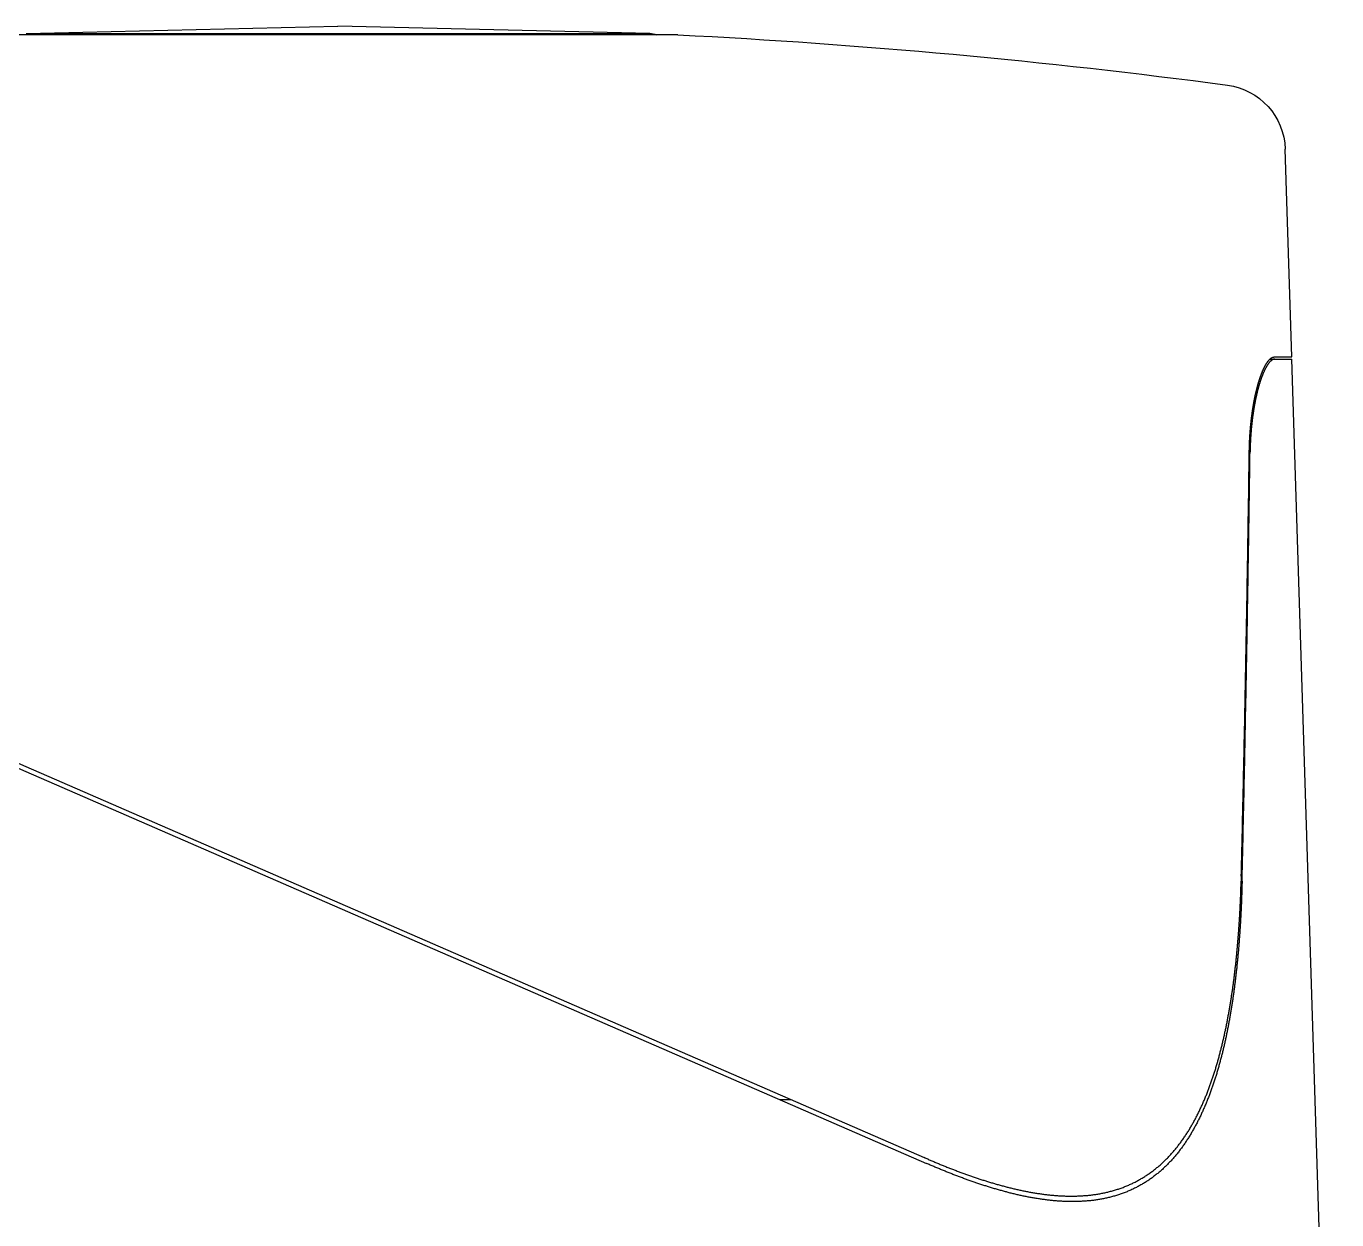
# Model space of a CAD drawing. Header units: millimetres. Extents: x 0 to 3800, y -67 to 2530.
# Drawn here: x 2308 to 2368.6, y 1041.9 to 1097.1 of the extents above; entities that cross this region are included whole.
import ezdxf

# ---------------------------------------------------------------- set-up
doc = ezdxf.new("R2010")
doc.units = ezdxf.units.MM
doc.layers.add('내부선 및 부속', color=4, linetype='Continuous')

msp = doc.modelspace()

# ---------------------------------------------------------------- linework, layer by layer
at = {"layer": '내부선 및 부속', "linetype": 'Continuous'}
for p, q in [((2338.171, 1096.707), (2306.738, 1096.707)), ((2308.036, 1096.77), (2322.455, 1097.103)), ((2308.036, 1096.77), (2336.874, 1096.77)), ((2336.874, 1096.77), (2322.455, 1097.103)), ((2366.567, 1081.809), (2366.263, 1091.424)), ((2365.556, 1081.706), (2366.57, 1081.706)), ((2365.76, 1081.809), (2366.567, 1081.809)), ((2368.649, 1016.006), (2366.57, 1081.706)), ((2364.603, 1077.322), (2364.635, 1077.322)), ((2278.147, 1075.639), (2349.672, 1044.518)), ((2278.154, 1075.86), (2349.572, 1044.785)), ((2364.224, 1057.582), (2364.269, 1057.563)), ((2342.89, 1047.469), (2343.404, 1047.469))]:
    msp.add_line(p, q, dxfattribs=at)
at = {"layer": '내부선 및 부속', "linetype": 'Continuous', "flags": 128}
for points in [[(2336.874, 1096.77, -0.076852), (2337.181, 1096.708)], [(2338.171, 1096.707, -0.020465), (2363.591, 1094.379)], [(2363.591, 1094.379, -0.366988), (2366.263, 1091.424)], [(2365.736, 1081.807, -0.030671), (2365.76, 1081.809)], [(2364.635, 1077.322, -0.001644), (2364.637, 1077.425)], [(2364.234, 1057.802, -0.001043), (2364.228, 1057.563)], [(2349.751, 1044.707, -0.001276), (2349.572, 1044.785)]]:
    msp.add_lwpolyline(points, format="xyb", dxfattribs=at)
for points in [[(2364.603, 1077.424), (2364.603, 1077.44), (2364.604, 1077.455), (2364.604, 1077.471), (2364.604, 1077.486), (2364.604, 1077.502), (2364.605, 1077.517), (2364.605, 1077.532), (2364.605, 1077.548), (2364.606, 1077.563), (2364.606, 1077.579), (2364.607, 1077.594), (2364.607, 1077.61), (2364.607, 1077.625), (2364.608, 1077.641), (2364.608, 1077.656), (2364.609, 1077.672), (2364.609, 1077.687), (2364.61, 1077.703), (2364.61, 1077.718), (2364.611, 1077.734), (2364.611, 1077.749), (2364.612, 1077.764), (2364.612, 1077.78), (2364.613, 1077.795), (2364.613, 1077.811), (2364.614, 1077.826), (2364.615, 1077.842), (2364.615, 1077.857), (2364.616, 1077.873), (2364.617, 1077.888), (2364.617, 1077.904), (2364.618, 1077.919), (2364.619, 1077.935), (2364.619, 1077.95), (2364.62, 1077.965), (2364.621, 1077.981), (2364.622, 1077.996), (2364.623, 1078.012), (2364.623, 1078.027), (2364.624, 1078.043), (2364.625, 1078.058), (2364.626, 1078.074), (2364.627, 1078.089), (2364.628, 1078.105), (2364.629, 1078.12), (2364.63, 1078.135), (2364.63, 1078.151), (2364.631, 1078.166), (2364.632, 1078.182), (2364.633, 1078.197), (2364.634, 1078.213), (2364.635, 1078.228), (2364.636, 1078.244), (2364.638, 1078.259), (2364.639, 1078.274), (2364.64, 1078.29), (2364.641, 1078.305), (2364.642, 1078.321), (2364.643, 1078.336), (2364.644, 1078.352), (2364.645, 1078.367), (2364.647, 1078.383), (2364.648, 1078.398), (2364.649, 1078.413), (2364.65, 1078.429), (2364.652, 1078.444), (2364.653, 1078.46), (2364.654, 1078.475), (2364.655, 1078.491), (2364.657, 1078.506), (2364.658, 1078.521), (2364.659, 1078.537), (2364.661, 1078.552), (2364.662, 1078.568), (2364.664, 1078.583), (2364.665, 1078.598), (2364.666, 1078.614), (2364.668, 1078.629), (2364.669, 1078.645), (2364.671, 1078.66), (2364.672, 1078.676), (2364.674, 1078.691), (2364.675, 1078.706), (2364.677, 1078.722), (2364.679, 1078.737), (2364.68, 1078.753), (2364.682, 1078.768), (2364.683, 1078.783), (2364.685, 1078.799), (2364.687, 1078.814), (2364.688, 1078.83), (2364.69, 1078.845), (2364.692, 1078.86), (2364.694, 1078.876), (2364.695, 1078.891), (2364.697, 1078.906), (2364.699, 1078.922), (2364.701, 1078.937), (2364.702, 1078.953), (2364.704, 1078.968), (2364.704, 1078.968), (2364.706, 1078.983), (2364.708, 1078.999), (2364.71, 1079.014), (2364.712, 1079.029), (2364.714, 1079.045), (2364.716, 1079.06), (2364.718, 1079.076), (2364.72, 1079.091), (2364.722, 1079.106), (2364.724, 1079.122), (2364.726, 1079.137), (2364.728, 1079.152), (2364.73, 1079.168), (2364.732, 1079.183), (2364.734, 1079.198), (2364.736, 1079.214), (2364.738, 1079.229), (2364.74, 1079.244), (2364.743, 1079.26), (2364.745, 1079.275), (2364.747, 1079.29), (2364.749, 1079.306), (2364.751, 1079.321), (2364.754, 1079.336), (2364.756, 1079.352), (2364.758, 1079.367), (2364.761, 1079.382), (2364.763, 1079.398), (2364.765, 1079.413), (2364.768, 1079.428), (2364.77, 1079.443), (2364.773, 1079.459), (2364.775, 1079.474), (2364.778, 1079.489), (2364.78, 1079.505), (2364.783, 1079.52), (2364.785, 1079.535), (2364.788, 1079.55), (2364.79, 1079.566), (2364.793, 1079.581), (2364.796, 1079.596), (2364.798, 1079.611), (2364.801, 1079.627), (2364.804, 1079.642), (2364.806, 1079.657), (2364.809, 1079.672), (2364.812, 1079.688), (2364.815, 1079.703), (2364.817, 1079.718), (2364.82, 1079.733), (2364.823, 1079.748), (2364.826, 1079.764), (2364.829, 1079.779), (2364.832, 1079.794), (2364.835, 1079.809), (2364.838, 1079.824), (2364.841, 1079.84), (2364.844, 1079.855), (2364.847, 1079.87), (2364.85, 1079.885), (2364.853, 1079.9), (2364.856, 1079.916), (2364.859, 1079.931), (2364.862, 1079.946), (2364.865, 1079.961), (2364.869, 1079.976), (2364.872, 1079.991), (2364.875, 1080.006), (2364.878, 1080.022), (2364.882, 1080.037), (2364.885, 1080.052), (2364.888, 1080.067), (2364.892, 1080.082), (2364.895, 1080.097), (2364.899, 1080.112), (2364.902, 1080.127), (2364.905, 1080.142), (2364.909, 1080.157), (2364.912, 1080.172), (2364.916, 1080.188), (2364.92, 1080.203), (2364.923, 1080.218), (2364.927, 1080.233), (2364.93, 1080.248), (2364.934, 1080.263), (2364.938, 1080.278), (2364.941, 1080.293), (2364.945, 1080.308), (2364.949, 1080.323), (2364.953, 1080.338), (2364.957, 1080.353), (2364.96, 1080.368), (2364.964, 1080.383), (2364.968, 1080.398), (2364.972, 1080.413), (2364.976, 1080.428), (2364.98, 1080.443), (2364.984, 1080.458), (2364.988, 1080.472), (2364.992, 1080.487), (2364.992, 1080.487), (2364.997, 1080.502), (2365.001, 1080.517), (2365.005, 1080.532), (2365.009, 1080.547), (2365.013, 1080.562), (2365.018, 1080.577), (2365.022, 1080.592), (2365.026, 1080.606), (2365.031, 1080.621), (2365.035, 1080.636), (2365.04, 1080.651), (2365.044, 1080.666), (2365.049, 1080.681), (2365.053, 1080.695), (2365.058, 1080.71), (2365.062, 1080.725), (2365.067, 1080.74), (2365.072, 1080.754), (2365.077, 1080.769), (2365.081, 1080.784), (2365.086, 1080.799), (2365.091, 1080.813), (2365.096, 1080.828), (2365.101, 1080.843), (2365.106, 1080.857), (2365.111, 1080.872), (2365.116, 1080.887), (2365.121, 1080.901), (2365.126, 1080.916), (2365.131, 1080.93), (2365.137, 1080.945), (2365.142, 1080.959), (2365.147, 1080.974), (2365.153, 1080.988), (2365.158, 1081.003), (2365.164, 1081.017), (2365.169, 1081.032), (2365.175, 1081.046), (2365.18, 1081.061), (2365.186, 1081.075), (2365.192, 1081.089), (2365.198, 1081.104), (2365.203, 1081.118), (2365.209, 1081.132), (2365.215, 1081.147), (2365.221, 1081.161), (2365.227, 1081.175), (2365.234, 1081.189), (2365.24, 1081.204), (2365.246, 1081.218), (2365.252, 1081.232), (2365.259, 1081.246), (2365.265, 1081.26), (2365.272, 1081.274), (2365.278, 1081.288), (2365.285, 1081.302), (2365.292, 1081.316), (2365.299, 1081.33), (2365.306, 1081.344), (2365.313, 1081.357), (2365.32, 1081.371), (2365.327, 1081.385), (2365.334, 1081.398), (2365.342, 1081.412), (2365.349, 1081.426), (2365.357, 1081.439), (2365.364, 1081.453), (2365.372, 1081.466), (2365.38, 1081.479), (2365.388, 1081.493), (2365.396, 1081.506), (2365.405, 1081.519), (2365.413, 1081.532), (2365.422, 1081.545), (2365.43, 1081.558), (2365.439, 1081.571), (2365.448, 1081.584), (2365.457, 1081.596), (2365.466, 1081.609), (2365.476, 1081.621), (2365.486, 1081.633), (2365.496, 1081.645), (2365.506, 1081.657), (2365.516, 1081.668), (2365.526, 1081.68), (2365.537, 1081.691), (2365.548, 1081.702), (2365.548, 1081.702)], [(2365.571, 1081.599), (2365.56, 1081.588), (2365.55, 1081.577), (2365.539, 1081.566), (2365.529, 1081.555), (2365.52, 1081.543), (2365.51, 1081.532), (2365.501, 1081.52), (2365.491, 1081.508), (2365.482, 1081.496), (2365.473, 1081.483), (2365.465, 1081.471), (2365.456, 1081.459), (2365.448, 1081.446), (2365.439, 1081.433), (2365.431, 1081.42), (2365.423, 1081.408), (2365.415, 1081.395), (2365.407, 1081.382), (2365.4, 1081.369), (2365.392, 1081.355), (2365.385, 1081.342), (2365.377, 1081.329), (2365.37, 1081.316), (2365.363, 1081.303), (2365.356, 1081.289), (2365.349, 1081.276), (2365.342, 1081.262), (2365.335, 1081.249), (2365.328, 1081.235), (2365.321, 1081.222), (2365.315, 1081.208), (2365.308, 1081.195), (2365.302, 1081.181), (2365.295, 1081.167), (2365.289, 1081.154), (2365.283, 1081.14), (2365.277, 1081.126), (2365.27, 1081.112), (2365.264, 1081.098), (2365.258, 1081.085), (2365.252, 1081.071), (2365.247, 1081.057), (2365.241, 1081.043), (2365.235, 1081.029), (2365.229, 1081.015), (2365.224, 1081.001), (2365.218, 1080.987), (2365.212, 1080.973), (2365.207, 1080.959), (2365.201, 1080.945), (2365.196, 1080.931), (2365.191, 1080.917), (2365.185, 1080.902), (2365.18, 1080.888), (2365.175, 1080.874), (2365.17, 1080.86), (2365.164, 1080.846), (2365.159, 1080.831), (2365.154, 1080.817), (2365.149, 1080.803), (2365.144, 1080.789), (2365.139, 1080.774), (2365.135, 1080.76), (2365.13, 1080.746), (2365.125, 1080.731), (2365.12, 1080.717), (2365.115, 1080.703), (2365.111, 1080.688), (2365.106, 1080.674), (2365.101, 1080.66), (2365.097, 1080.645), (2365.092, 1080.631), (2365.088, 1080.616), (2365.083, 1080.602), (2365.079, 1080.587), (2365.075, 1080.573), (2365.07, 1080.559), (2365.066, 1080.544), (2365.062, 1080.53), (2365.057, 1080.515), (2365.053, 1080.501), (2365.049, 1080.486), (2365.045, 1080.472), (2365.04, 1080.457), (2365.036, 1080.442), (2365.032, 1080.428), (2365.028, 1080.413), (2365.024, 1080.399), (2365.02, 1080.384), (2365.016, 1080.37), (2365.012, 1080.355), (2365.008, 1080.341), (2365.005, 1080.326), (2365.001, 1080.311), (2364.997, 1080.297), (2364.993, 1080.282), (2364.989, 1080.267), (2364.986, 1080.253), (2364.982, 1080.238), (2364.978, 1080.224), (2364.978, 1080.224), (2364.974, 1080.209), (2364.971, 1080.194), (2364.967, 1080.18), (2364.964, 1080.165), (2364.96, 1080.15), (2364.957, 1080.135), (2364.953, 1080.121), (2364.95, 1080.106), (2364.946, 1080.091), (2364.943, 1080.077), (2364.939, 1080.062), (2364.936, 1080.047), (2364.932, 1080.033), (2364.929, 1080.018), (2364.926, 1080.003), (2364.923, 1079.988), (2364.919, 1079.974), (2364.916, 1079.959), (2364.913, 1079.944), (2364.91, 1079.929), (2364.906, 1079.914), (2364.903, 1079.9), (2364.9, 1079.885), (2364.897, 1079.87), (2364.894, 1079.855), (2364.891, 1079.841), (2364.888, 1079.826), (2364.885, 1079.811), (2364.882, 1079.796), (2364.879, 1079.781), (2364.876, 1079.767), (2364.873, 1079.752), (2364.87, 1079.737), (2364.867, 1079.722), (2364.864, 1079.707), (2364.861, 1079.692), (2364.859, 1079.678), (2364.856, 1079.663), (2364.853, 1079.648), (2364.85, 1079.633), (2364.847, 1079.618), (2364.845, 1079.603), (2364.842, 1079.588), (2364.839, 1079.574), (2364.837, 1079.559), (2364.834, 1079.544), (2364.831, 1079.529), (2364.829, 1079.514), (2364.826, 1079.499), (2364.824, 1079.484), (2364.821, 1079.469), (2364.819, 1079.454), (2364.816, 1079.439), (2364.814, 1079.425), (2364.811, 1079.41), (2364.809, 1079.395), (2364.806, 1079.38), (2364.804, 1079.365), (2364.802, 1079.35), (2364.799, 1079.335), (2364.797, 1079.32), (2364.795, 1079.305), (2364.792, 1079.29), (2364.79, 1079.275), (2364.788, 1079.26), (2364.786, 1079.245), (2364.783, 1079.23), (2364.781, 1079.215), (2364.779, 1079.2), (2364.777, 1079.186), (2364.775, 1079.171), (2364.773, 1079.156), (2364.77, 1079.141), (2364.768, 1079.126), (2364.766, 1079.111), (2364.764, 1079.096), (2364.762, 1079.081), (2364.76, 1079.066), (2364.758, 1079.051), (2364.756, 1079.036), (2364.754, 1079.021), (2364.752, 1079.006), (2364.75, 1078.991), (2364.748, 1078.976), (2364.747, 1078.961), (2364.745, 1078.946), (2364.743, 1078.931), (2364.741, 1078.916), (2364.739, 1078.901), (2364.737, 1078.886), (2364.735, 1078.871), (2364.734, 1078.856), (2364.732, 1078.841), (2364.73, 1078.826), (2364.728, 1078.811), (2364.727, 1078.796), (2364.725, 1078.781), (2364.723, 1078.766), (2364.722, 1078.751), (2364.72, 1078.736), (2364.72, 1078.736), (2364.718, 1078.721), (2364.717, 1078.706), (2364.715, 1078.691), (2364.714, 1078.675), (2364.712, 1078.66), (2364.71, 1078.645), (2364.709, 1078.63), (2364.707, 1078.615), (2364.706, 1078.6), (2364.704, 1078.585), (2364.703, 1078.57), (2364.702, 1078.555), (2364.7, 1078.54), (2364.699, 1078.525), (2364.697, 1078.51), (2364.696, 1078.495), (2364.694, 1078.48), (2364.693, 1078.465), (2364.692, 1078.45), (2364.69, 1078.435), (2364.689, 1078.42), (2364.688, 1078.405), (2364.687, 1078.39), (2364.685, 1078.375), (2364.684, 1078.359), (2364.683, 1078.344), (2364.682, 1078.329), (2364.68, 1078.314), (2364.679, 1078.299), (2364.678, 1078.284), (2364.677, 1078.269), (2364.676, 1078.254), (2364.675, 1078.239), (2364.674, 1078.224), (2364.672, 1078.209), (2364.671, 1078.194), (2364.67, 1078.179), (2364.669, 1078.164), (2364.668, 1078.149), (2364.667, 1078.133), (2364.666, 1078.118), (2364.665, 1078.103), (2364.664, 1078.088), (2364.663, 1078.073), (2364.662, 1078.058), (2364.661, 1078.043), (2364.661, 1078.028), (2364.66, 1078.013), (2364.659, 1077.998), (2364.658, 1077.983), (2364.657, 1077.968), (2364.656, 1077.952), (2364.655, 1077.937), (2364.655, 1077.922), (2364.654, 1077.907), (2364.653, 1077.892), (2364.652, 1077.877), (2364.652, 1077.862), (2364.651, 1077.847), (2364.65, 1077.832), (2364.649, 1077.817), (2364.649, 1077.802), (2364.648, 1077.786), (2364.647, 1077.771), (2364.647, 1077.756), (2364.646, 1077.741), (2364.646, 1077.726), (2364.645, 1077.711), (2364.644, 1077.696), (2364.644, 1077.681), (2364.643, 1077.666), (2364.643, 1077.651), (2364.642, 1077.635), (2364.642, 1077.62), (2364.641, 1077.605), (2364.641, 1077.59), (2364.64, 1077.575), (2364.64, 1077.56), (2364.639, 1077.545), (2364.639, 1077.53), (2364.639, 1077.515), (2364.638, 1077.5), (2364.638, 1077.485), (2364.638, 1077.469), (2364.637, 1077.454), (2364.637, 1077.439), (2364.637, 1077.424), (2364.637, 1077.424)], [(2365.548, 1081.702), (2365.549, 1081.703), (2365.55, 1081.703), (2365.551, 1081.704), (2365.552, 1081.705), (2365.553, 1081.706), (2365.554, 1081.707), (2365.555, 1081.708), (2365.556, 1081.709), (2365.557, 1081.71), (2365.558, 1081.711), (2365.559, 1081.712), (2365.56, 1081.713), (2365.561, 1081.714), (2365.562, 1081.715), (2365.563, 1081.716), (2365.564, 1081.717), (2365.565, 1081.717), (2365.566, 1081.718), (2365.567, 1081.719), (2365.568, 1081.72), (2365.569, 1081.721), (2365.57, 1081.722), (2365.571, 1081.723), (2365.572, 1081.724), (2365.573, 1081.725), (2365.574, 1081.726), (2365.575, 1081.726), (2365.576, 1081.727), (2365.577, 1081.728), (2365.578, 1081.729), (2365.579, 1081.73), (2365.58, 1081.731), (2365.581, 1081.732), (2365.582, 1081.733), (2365.584, 1081.734), (2365.585, 1081.734), (2365.586, 1081.735), (2365.587, 1081.736), (2365.588, 1081.737), (2365.589, 1081.738), (2365.59, 1081.739), (2365.591, 1081.74), (2365.592, 1081.74), (2365.593, 1081.741), (2365.594, 1081.742), (2365.595, 1081.743), (2365.596, 1081.744), (2365.597, 1081.745), (2365.599, 1081.745), (2365.6, 1081.746), (2365.601, 1081.747), (2365.602, 1081.748), (2365.603, 1081.749), (2365.604, 1081.75), (2365.605, 1081.75), (2365.606, 1081.751), (2365.608, 1081.752), (2365.609, 1081.753), (2365.61, 1081.754), (2365.611, 1081.754), (2365.612, 1081.755), (2365.613, 1081.756), (2365.614, 1081.757), (2365.615, 1081.758), (2365.617, 1081.758), (2365.618, 1081.759), (2365.619, 1081.76), (2365.62, 1081.761), (2365.621, 1081.761), (2365.622, 1081.762), (2365.624, 1081.763), (2365.625, 1081.764), (2365.626, 1081.764), (2365.627, 1081.765), (2365.628, 1081.766), (2365.629, 1081.767), (2365.631, 1081.767), (2365.632, 1081.768), (2365.633, 1081.769), (2365.634, 1081.77), (2365.635, 1081.77), (2365.637, 1081.771), (2365.638, 1081.772), (2365.639, 1081.772), (2365.64, 1081.773), (2365.641, 1081.774), (2365.643, 1081.775), (2365.644, 1081.775), (2365.645, 1081.776), (2365.646, 1081.777), (2365.648, 1081.777), (2365.649, 1081.778), (2365.65, 1081.779), (2365.651, 1081.779), (2365.652, 1081.78), (2365.654, 1081.78), (2365.655, 1081.781), (2365.656, 1081.782), (2365.657, 1081.782), (2365.659, 1081.783), (2365.659, 1081.783), (2365.66, 1081.784), (2365.661, 1081.784), (2365.662, 1081.785), (2365.664, 1081.785), (2365.665, 1081.786), (2365.666, 1081.787), (2365.667, 1081.787), (2365.669, 1081.788), (2365.67, 1081.788), (2365.671, 1081.789), (2365.672, 1081.789), (2365.674, 1081.79), (2365.675, 1081.79), (2365.676, 1081.791), (2365.678, 1081.791), (2365.679, 1081.792), (2365.68, 1081.792), (2365.681, 1081.793), (2365.683, 1081.793), (2365.684, 1081.794), (2365.685, 1081.794), (2365.687, 1081.795), (2365.688, 1081.795), (2365.689, 1081.796), (2365.69, 1081.796), (2365.692, 1081.797), (2365.693, 1081.797), (2365.694, 1081.798), (2365.696, 1081.798), (2365.697, 1081.798), (2365.698, 1081.799), (2365.7, 1081.799), (2365.701, 1081.8), (2365.702, 1081.8), (2365.704, 1081.8), (2365.705, 1081.801), (2365.706, 1081.801), (2365.708, 1081.802), (2365.709, 1081.802), (2365.71, 1081.802), (2365.712, 1081.803), (2365.713, 1081.803), (2365.714, 1081.803), (2365.716, 1081.803), (2365.717, 1081.804), (2365.718, 1081.804), (2365.72, 1081.804), (2365.721, 1081.805), (2365.722, 1081.805), (2365.724, 1081.805), (2365.725, 1081.805), (2365.726, 1081.806), (2365.728, 1081.806), (2365.729, 1081.806), (2365.73, 1081.806), (2365.732, 1081.806), (2365.733, 1081.807), (2365.734, 1081.807), (2365.736, 1081.807), (2365.736, 1081.807)], [(2365.78, 1081.706), (2365.779, 1081.706), (2365.777, 1081.706), (2365.776, 1081.706), (2365.774, 1081.706), (2365.773, 1081.706), (2365.771, 1081.706), (2365.77, 1081.706), (2365.768, 1081.705), (2365.767, 1081.705), (2365.765, 1081.705), (2365.764, 1081.705), (2365.762, 1081.705), (2365.761, 1081.705), (2365.759, 1081.705), (2365.758, 1081.704), (2365.756, 1081.704), (2365.755, 1081.704), (2365.753, 1081.704), (2365.752, 1081.704), (2365.75, 1081.703), (2365.749, 1081.703), (2365.747, 1081.703), (2365.746, 1081.703), (2365.744, 1081.702), (2365.743, 1081.702), (2365.741, 1081.702), (2365.74, 1081.702), (2365.738, 1081.701), (2365.737, 1081.701), (2365.735, 1081.701), (2365.734, 1081.7), (2365.732, 1081.7), (2365.731, 1081.7), (2365.73, 1081.699), (2365.728, 1081.699), (2365.727, 1081.698), (2365.725, 1081.698), (2365.724, 1081.698), (2365.722, 1081.697), (2365.721, 1081.697), (2365.719, 1081.696), (2365.718, 1081.696), (2365.717, 1081.695), (2365.715, 1081.695), (2365.714, 1081.694), (2365.712, 1081.694), (2365.711, 1081.694), (2365.709, 1081.693), (2365.708, 1081.693), (2365.707, 1081.692), (2365.705, 1081.691), (2365.704, 1081.691), (2365.702, 1081.69), (2365.701, 1081.69), (2365.7, 1081.689), (2365.698, 1081.689), (2365.697, 1081.688), (2365.695, 1081.688), (2365.694, 1081.687), (2365.693, 1081.686), (2365.691, 1081.686), (2365.69, 1081.685), (2365.688, 1081.685), (2365.687, 1081.684), (2365.686, 1081.683), (2365.684, 1081.683), (2365.683, 1081.682), (2365.682, 1081.681), (2365.68, 1081.681), (2365.679, 1081.68), (2365.678, 1081.679), (2365.676, 1081.679), (2365.675, 1081.678), (2365.674, 1081.677), (2365.672, 1081.676), (2365.671, 1081.676), (2365.67, 1081.675), (2365.668, 1081.674), (2365.667, 1081.674), (2365.666, 1081.673), (2365.664, 1081.672), (2365.663, 1081.671), (2365.662, 1081.671), (2365.66, 1081.67), (2365.659, 1081.669), (2365.658, 1081.668), (2365.656, 1081.667), (2365.655, 1081.667), (2365.654, 1081.666), (2365.652, 1081.665), (2365.651, 1081.664), (2365.65, 1081.663), (2365.649, 1081.663), (2365.647, 1081.662), (2365.646, 1081.661), (2365.645, 1081.66), (2365.643, 1081.659), (2365.642, 1081.658), (2365.641, 1081.658), (2365.64, 1081.657), (2365.64, 1081.657), (2365.638, 1081.656), (2365.637, 1081.655), (2365.636, 1081.654), (2365.635, 1081.653), (2365.633, 1081.652), (2365.632, 1081.651), (2365.631, 1081.651), (2365.63, 1081.65), (2365.628, 1081.649), (2365.627, 1081.648), (2365.626, 1081.647), (2365.625, 1081.646), (2365.624, 1081.645), (2365.622, 1081.644), (2365.621, 1081.643), (2365.62, 1081.642), (2365.619, 1081.641), (2365.617, 1081.64), (2365.616, 1081.639), (2365.615, 1081.638), (2365.614, 1081.638), (2365.613, 1081.637), (2365.611, 1081.636), (2365.61, 1081.635), (2365.609, 1081.634), (2365.608, 1081.633), (2365.607, 1081.632), (2365.606, 1081.631), (2365.604, 1081.63), (2365.603, 1081.629), (2365.602, 1081.628), (2365.601, 1081.627), (2365.6, 1081.626), (2365.599, 1081.625), (2365.597, 1081.624), (2365.596, 1081.623), (2365.595, 1081.622), (2365.594, 1081.621), (2365.593, 1081.62), (2365.592, 1081.619), (2365.591, 1081.618), (2365.589, 1081.617), (2365.588, 1081.616), (2365.587, 1081.615), (2365.586, 1081.614), (2365.585, 1081.613), (2365.584, 1081.612), (2365.583, 1081.61), (2365.582, 1081.609), (2365.581, 1081.608), (2365.579, 1081.607), (2365.578, 1081.606), (2365.577, 1081.605), (2365.576, 1081.604), (2365.575, 1081.603), (2365.574, 1081.602), (2365.573, 1081.601), (2365.572, 1081.6), (2365.571, 1081.599), (2365.571, 1081.599)], [(2364.234, 1057.801), (2364.239, 1058.009), (2364.244, 1058.217), (2364.249, 1058.425), (2364.254, 1058.633), (2364.258, 1058.841), (2364.263, 1059.048), (2364.268, 1059.256), (2364.273, 1059.464), (2364.278, 1059.672), (2364.282, 1059.879), (2364.287, 1060.087), (2364.292, 1060.294), (2364.296, 1060.502), (2364.301, 1060.71), (2364.306, 1060.917), (2364.31, 1061.125), (2364.315, 1061.332), (2364.319, 1061.54), (2364.324, 1061.747), (2364.328, 1061.954), (2364.333, 1062.162), (2364.337, 1062.369), (2364.342, 1062.577), (2364.346, 1062.784), (2364.351, 1062.991), (2364.355, 1063.198), (2364.359, 1063.406), (2364.364, 1063.613), (2364.368, 1063.82), (2364.372, 1064.027), (2364.376, 1064.234), (2364.381, 1064.441), (2364.385, 1064.648), (2364.389, 1064.855), (2364.393, 1065.062), (2364.397, 1065.269), (2364.401, 1065.476), (2364.406, 1065.683), (2364.41, 1065.89), (2364.414, 1066.097), (2364.418, 1066.304), (2364.422, 1066.511), (2364.426, 1066.717), (2364.43, 1066.924), (2364.434, 1067.131), (2364.438, 1067.337), (2364.442, 1067.544), (2364.445, 1067.751), (2364.449, 1067.957), (2364.453, 1068.164), (2364.457, 1068.37), (2364.461, 1068.577), (2364.464, 1068.783), (2364.468, 1068.99), (2364.472, 1069.196), (2364.476, 1069.402), (2364.479, 1069.609), (2364.483, 1069.815), (2364.487, 1070.021), (2364.49, 1070.228), (2364.494, 1070.434), (2364.497, 1070.64), (2364.501, 1070.846), (2364.505, 1071.052), (2364.508, 1071.258), (2364.511, 1071.464), (2364.515, 1071.67), (2364.518, 1071.876), (2364.522, 1072.082), (2364.525, 1072.288), (2364.529, 1072.494), (2364.532, 1072.7), (2364.535, 1072.906), (2364.539, 1073.111), (2364.542, 1073.317), (2364.545, 1073.523), (2364.548, 1073.728), (2364.552, 1073.934), (2364.555, 1074.14), (2364.558, 1074.345), (2364.561, 1074.551), (2364.564, 1074.756), (2364.567, 1074.962), (2364.571, 1075.167), (2364.574, 1075.372), (2364.577, 1075.578), (2364.58, 1075.783), (2364.583, 1075.988), (2364.586, 1076.194), (2364.589, 1076.399), (2364.592, 1076.604), (2364.595, 1076.809), (2364.597, 1077.014), (2364.6, 1077.219), (2364.603, 1077.424)], [(2364.269, 1057.562), (2364.274, 1057.772), (2364.279, 1057.981), (2364.284, 1058.19), (2364.288, 1058.4), (2364.293, 1058.609), (2364.298, 1058.818), (2364.303, 1059.027), (2364.308, 1059.237), (2364.312, 1059.446), (2364.317, 1059.655), (2364.322, 1059.864), (2364.326, 1060.073), (2364.331, 1060.282), (2364.336, 1060.491), (2364.34, 1060.7), (2364.345, 1060.909), (2364.349, 1061.118), (2364.354, 1061.327), (2364.358, 1061.536), (2364.363, 1061.745), (2364.367, 1061.954), (2364.372, 1062.162), (2364.376, 1062.371), (2364.38, 1062.58), (2364.385, 1062.789), (2364.389, 1062.997), (2364.393, 1063.206), (2364.398, 1063.415), (2364.402, 1063.623), (2364.406, 1063.832), (2364.411, 1064.04), (2364.415, 1064.249), (2364.419, 1064.458), (2364.423, 1064.666), (2364.427, 1064.874), (2364.431, 1065.083), (2364.435, 1065.291), (2364.439, 1065.5), (2364.444, 1065.708), (2364.448, 1065.916), (2364.452, 1066.124), (2364.456, 1066.333), (2364.46, 1066.541), (2364.463, 1066.749), (2364.467, 1066.957), (2364.471, 1067.165), (2364.475, 1067.373), (2364.479, 1067.581), (2364.483, 1067.79), (2364.487, 1067.997), (2364.49, 1068.205), (2364.494, 1068.413), (2364.498, 1068.621), (2364.502, 1068.829), (2364.505, 1069.037), (2364.509, 1069.245), (2364.513, 1069.452), (2364.516, 1069.66), (2364.52, 1069.868), (2364.523, 1070.076), (2364.527, 1070.283), (2364.53, 1070.491), (2364.534, 1070.698), (2364.537, 1070.906), (2364.541, 1071.113), (2364.544, 1071.321), (2364.548, 1071.528), (2364.551, 1071.736), (2364.555, 1071.943), (2364.558, 1072.15), (2364.561, 1072.358), (2364.565, 1072.565), (2364.568, 1072.772), (2364.571, 1072.979), (2364.574, 1073.186), (2364.578, 1073.393), (2364.581, 1073.601), (2364.584, 1073.808), (2364.587, 1074.015), (2364.59, 1074.222), (2364.593, 1074.428), (2364.597, 1074.635), (2364.6, 1074.842), (2364.603, 1075.049), (2364.606, 1075.256), (2364.609, 1075.463), (2364.612, 1075.669), (2364.615, 1075.876), (2364.618, 1076.083), (2364.621, 1076.289), (2364.623, 1076.496), (2364.626, 1076.702), (2364.629, 1076.909), (2364.632, 1077.115), (2364.635, 1077.322)], [(2364.269, 1057.562), (2364.268, 1057.515), (2364.267, 1057.468), (2364.265, 1057.421), (2364.264, 1057.373), (2364.263, 1057.326), (2364.262, 1057.279), (2364.26, 1057.231), (2364.259, 1057.184), (2364.257, 1057.137), (2364.256, 1057.09), (2364.254, 1057.042), (2364.253, 1056.995), (2364.251, 1056.948), (2364.25, 1056.901), (2364.248, 1056.853), (2364.246, 1056.806), (2364.245, 1056.759), (2364.243, 1056.711), (2364.241, 1056.664), (2364.239, 1056.617), (2364.237, 1056.57), (2364.235, 1056.522), (2364.233, 1056.475), (2364.231, 1056.428), (2364.229, 1056.381), (2364.227, 1056.333), (2364.225, 1056.286), (2364.223, 1056.239), (2364.22, 1056.192), (2364.218, 1056.144), (2364.216, 1056.097), (2364.213, 1056.05), (2364.211, 1056.003), (2364.208, 1055.955), (2364.206, 1055.908), (2364.203, 1055.861), (2364.201, 1055.814), (2364.198, 1055.766), (2364.195, 1055.719), (2364.193, 1055.672), (2364.19, 1055.625), (2364.187, 1055.578), (2364.184, 1055.53), (2364.181, 1055.483), (2364.178, 1055.436), (2364.175, 1055.389), (2364.172, 1055.341), (2364.169, 1055.294), (2364.166, 1055.247), (2364.163, 1055.2), (2364.159, 1055.153), (2364.156, 1055.106), (2364.153, 1055.058), (2364.149, 1055.011), (2364.146, 1054.964), (2364.142, 1054.917), (2364.139, 1054.87), (2364.135, 1054.822), (2364.132, 1054.775), (2364.128, 1054.728), (2364.124, 1054.681), (2364.12, 1054.634), (2364.116, 1054.587), (2364.113, 1054.54), (2364.109, 1054.492), (2364.105, 1054.445), (2364.101, 1054.398), (2364.096, 1054.351), (2364.092, 1054.304), (2364.088, 1054.257), (2364.084, 1054.21), (2364.08, 1054.163), (2364.075, 1054.115), (2364.071, 1054.068), (2364.066, 1054.021), (2364.062, 1053.974), (2364.057, 1053.927), (2364.053, 1053.88), (2364.048, 1053.833), (2364.043, 1053.786), (2364.038, 1053.739), (2364.034, 1053.692), (2364.029, 1053.645), (2364.024, 1053.598), (2364.019, 1053.551), (2364.014, 1053.504), (2364.009, 1053.457), (2364.003, 1053.41), (2363.998, 1053.363), (2363.993, 1053.316), (2363.987, 1053.269), (2363.982, 1053.222), (2363.977, 1053.175), (2363.971, 1053.128), (2363.966, 1053.081), (2363.96, 1053.034), (2363.954, 1052.987), (2363.948, 1052.94), (2363.943, 1052.893), (2363.937, 1052.846), (2363.937, 1052.846), (2363.931, 1052.799), (2363.925, 1052.752), (2363.919, 1052.705), (2363.913, 1052.658), (2363.906, 1052.612), (2363.9, 1052.565), (2363.894, 1052.518), (2363.887, 1052.471), (2363.881, 1052.424), (2363.875, 1052.377), (2363.868, 1052.33), (2363.861, 1052.284), (2363.855, 1052.237), (2363.848, 1052.19), (2363.841, 1052.143), (2363.834, 1052.096), (2363.827, 1052.05), (2363.82, 1052.003), (2363.813, 1051.956), (2363.806, 1051.909), (2363.798, 1051.863), (2363.791, 1051.816), (2363.784, 1051.769), (2363.776, 1051.723), (2363.769, 1051.676), (2363.761, 1051.629), (2363.753, 1051.583), (2363.746, 1051.536), (2363.738, 1051.489), (2363.73, 1051.443), (2363.722, 1051.396), (2363.714, 1051.349), (2363.706, 1051.303), (2363.697, 1051.256), (2363.689, 1051.21), (2363.681, 1051.163), (2363.672, 1051.117), (2363.664, 1051.07), (2363.655, 1051.024), (2363.646, 1050.977), (2363.638, 1050.931), (2363.629, 1050.884), (2363.62, 1050.838), (2363.611, 1050.791), (2363.602, 1050.745), (2363.593, 1050.698), (2363.583, 1050.652), (2363.574, 1050.606), (2363.564, 1050.559), (2363.555, 1050.513), (2363.545, 1050.467), (2363.536, 1050.42), (2363.526, 1050.374), (2363.516, 1050.328), (2363.506, 1050.282), (2363.496, 1050.235), (2363.486, 1050.189), (2363.475, 1050.143), (2363.465, 1050.097), (2363.455, 1050.051), (2363.444, 1050.005), (2363.433, 1049.959), (2363.423, 1049.913), (2363.412, 1049.867), (2363.401, 1049.82), (2363.39, 1049.774), (2363.379, 1049.729), (2363.368, 1049.683), (2363.356, 1049.637), (2363.345, 1049.591), (2363.333, 1049.545), (2363.322, 1049.499), (2363.31, 1049.453), (2363.298, 1049.407), (2363.286, 1049.362), (2363.274, 1049.316), (2363.262, 1049.27), (2363.25, 1049.224), (2363.237, 1049.179), (2363.225, 1049.133), (2363.212, 1049.088), (2363.199, 1049.042), (2363.187, 1048.996), (2363.174, 1048.951), (2363.161, 1048.906), (2363.147, 1048.86), (2363.134, 1048.815), (2363.121, 1048.769), (2363.107, 1048.724), (2363.094, 1048.679), (2363.08, 1048.633), (2363.066, 1048.588), (2363.052, 1048.543), (2363.038, 1048.498), (2363.023, 1048.453), (2363.009, 1048.408), (2362.994, 1048.363), (2362.98, 1048.318), (2362.965, 1048.273), (2362.95, 1048.228), (2362.95, 1048.228), (2362.935, 1048.183), (2362.92, 1048.138), (2362.904, 1048.094), (2362.889, 1048.049), (2362.873, 1048.004), (2362.858, 1047.96), (2362.842, 1047.915), (2362.826, 1047.87), (2362.81, 1047.826), (2362.793, 1047.782), (2362.777, 1047.737), (2362.76, 1047.693), (2362.743, 1047.649), (2362.727, 1047.604), (2362.709, 1047.56), (2362.692, 1047.516), (2362.675, 1047.472), (2362.657, 1047.428), (2362.64, 1047.384), (2362.622, 1047.341), (2362.604, 1047.297), (2362.586, 1047.253), (2362.567, 1047.209), (2362.549, 1047.166), (2362.53, 1047.122), (2362.511, 1047.079), (2362.492, 1047.036), (2362.473, 1046.992), (2362.454, 1046.949), (2362.434, 1046.906), (2362.415, 1046.863), (2362.395, 1046.82), (2362.375, 1046.777), (2362.355, 1046.735), (2362.334, 1046.692), (2362.314, 1046.649), (2362.293, 1046.607), (2362.272, 1046.564), (2362.251, 1046.522), (2362.23, 1046.48), (2362.208, 1046.437), (2362.186, 1046.395), (2362.164, 1046.353), (2362.142, 1046.311), (2362.12, 1046.27), (2362.098, 1046.228), (2362.075, 1046.186), (2362.052, 1046.145), (2362.029, 1046.104), (2362.006, 1046.063), (2361.982, 1046.021), (2361.958, 1045.98), (2361.934, 1045.94), (2361.91, 1045.899), (2361.886, 1045.858), (2361.861, 1045.818), (2361.837, 1045.777), (2361.812, 1045.737), (2361.786, 1045.697), (2361.761, 1045.657), (2361.735, 1045.618), (2361.709, 1045.578), (2361.683, 1045.538), (2361.657, 1045.499), (2361.63, 1045.46), (2361.604, 1045.421), (2361.577, 1045.382), (2361.549, 1045.343), (2361.522, 1045.305), (2361.494, 1045.266), (2361.466, 1045.228), (2361.438, 1045.19), (2361.409, 1045.152), (2361.381, 1045.115), (2361.352, 1045.077), (2361.322, 1045.04), (2361.293, 1045.003), (2361.263, 1044.966), (2361.233, 1044.929), (2361.203, 1044.893), (2361.173, 1044.856), (2361.142, 1044.82), (2361.111, 1044.784), (2361.08, 1044.749), (2361.048, 1044.713), (2361.017, 1044.678), (2360.985, 1044.643), (2360.953, 1044.608), (2360.92, 1044.574), (2360.888, 1044.539), (2360.855, 1044.505), (2360.821, 1044.472), (2360.788, 1044.438), (2360.754, 1044.405), (2360.72, 1044.372), (2360.686, 1044.339), (2360.652, 1044.307), (2360.617, 1044.274), (2360.582, 1044.242), (2360.547, 1044.211), (2360.547, 1044.211), (2360.511, 1044.179), (2360.475, 1044.148), (2360.439, 1044.117), (2360.403, 1044.087), (2360.367, 1044.057), (2360.33, 1044.027), (2360.293, 1043.997), (2360.256, 1043.968), (2360.218, 1043.939), (2360.18, 1043.91), (2360.142, 1043.882), (2360.104, 1043.854), (2360.066, 1043.826), (2360.027, 1043.799), (2359.988, 1043.771), (2359.949, 1043.745), (2359.91, 1043.718), (2359.87, 1043.692), (2359.83, 1043.666), (2359.79, 1043.641), (2359.75, 1043.616), (2359.71, 1043.591), (2359.669, 1043.567), (2359.628, 1043.543), (2359.587, 1043.519), (2359.546, 1043.496), (2359.504, 1043.473), (2359.463, 1043.451), (2359.421, 1043.428), (2359.379, 1043.407), (2359.337, 1043.385), (2359.294, 1043.364), (2359.251, 1043.343), (2359.209, 1043.323), (2359.166, 1043.303), (2359.122, 1043.284), (2359.079, 1043.264), (2359.036, 1043.245), (2358.992, 1043.227), (2358.948, 1043.209), (2358.904, 1043.191), (2358.86, 1043.174), (2358.816, 1043.157), (2358.772, 1043.14), (2358.727, 1043.124), (2358.682, 1043.108), (2358.638, 1043.092), (2358.593, 1043.077), (2358.548, 1043.062), (2358.503, 1043.048), (2358.457, 1043.034), (2358.412, 1043.02), (2358.367, 1043.007), (2358.321, 1042.994), (2358.275, 1042.981), (2358.23, 1042.969), (2358.184, 1042.957), (2358.138, 1042.946), (2358.092, 1042.935), (2358.046, 1042.924), (2357.999, 1042.913), (2357.953, 1042.903), (2357.907, 1042.894), (2357.86, 1042.884), (2357.814, 1042.875), (2357.767, 1042.867), (2357.721, 1042.858), (2357.674, 1042.85), (2357.627, 1042.842), (2357.58, 1042.835), (2357.534, 1042.828), (2357.487, 1042.821), (2357.44, 1042.815), (2357.393, 1042.809), (2357.346, 1042.803), (2357.299, 1042.798), (2357.252, 1042.793), (2357.204, 1042.788), (2357.157, 1042.783), (2357.11, 1042.779), (2357.063, 1042.775), (2357.016, 1042.772), (2356.969, 1042.768), (2356.921, 1042.765), (2356.874, 1042.763), (2356.827, 1042.76), (2356.779, 1042.758), (2356.732, 1042.756), (2356.685, 1042.755), (2356.638, 1042.753), (2356.59, 1042.752), (2356.543, 1042.751), (2356.496, 1042.751), (2356.448, 1042.751), (2356.401, 1042.751), (2356.354, 1042.751), (2356.306, 1042.752), (2356.259, 1042.752), (2356.212, 1042.753), (2356.164, 1042.755), (2356.164, 1042.755), (2356.117, 1042.756), (2356.07, 1042.758), (2356.022, 1042.76), (2355.975, 1042.762), (2355.928, 1042.765), (2355.881, 1042.768), (2355.833, 1042.771), (2355.786, 1042.774), (2355.739, 1042.777), (2355.692, 1042.781), (2355.644, 1042.785), (2355.597, 1042.789), (2355.55, 1042.793), (2355.503, 1042.797), (2355.456, 1042.802), (2355.409, 1042.807), (2355.362, 1042.812), (2355.315, 1042.817), (2355.268, 1042.823), (2355.221, 1042.829), (2355.174, 1042.834), (2355.127, 1042.84), (2355.08, 1042.847), (2355.033, 1042.853), (2354.986, 1042.86), (2354.94, 1042.867), (2354.893, 1042.874), (2354.846, 1042.881), (2354.799, 1042.888), (2354.753, 1042.896), (2354.706, 1042.904), (2354.659, 1042.911), (2354.613, 1042.92), (2354.566, 1042.928), (2354.519, 1042.936), (2354.473, 1042.945), (2354.426, 1042.953), (2354.38, 1042.962), (2354.334, 1042.971), (2354.287, 1042.981), (2354.241, 1042.99), (2354.194, 1042.999), (2354.148, 1043.009), (2354.102, 1043.019), (2354.056, 1043.029), (2354.009, 1043.039), (2353.963, 1043.049), (2353.917, 1043.06), (2353.871, 1043.07), (2353.825, 1043.081), (2353.779, 1043.092), (2353.733, 1043.103), (2353.687, 1043.114), (2353.641, 1043.125), (2353.595, 1043.136), (2353.549, 1043.148), (2353.503, 1043.159), (2353.457, 1043.171), (2353.412, 1043.183), (2353.366, 1043.195), (2353.32, 1043.207), (2353.274, 1043.219), (2353.229, 1043.231), (2353.183, 1043.244), (2353.137, 1043.257), (2353.092, 1043.269), (2353.046, 1043.282), (2353.001, 1043.295), (2352.955, 1043.308), (2352.91, 1043.321), (2352.865, 1043.334), (2352.819, 1043.348), (2352.774, 1043.361), (2352.728, 1043.375), (2352.683, 1043.388), (2352.638, 1043.402), (2352.593, 1043.416), (2352.548, 1043.43), (2352.502, 1043.444), (2352.457, 1043.458), (2352.412, 1043.473), (2352.367, 1043.487), (2352.322, 1043.501), (2352.277, 1043.516), (2352.232, 1043.531), (2352.187, 1043.545), (2352.142, 1043.56), (2352.097, 1043.575), (2352.052, 1043.59), (2352.008, 1043.605), (2351.963, 1043.621), (2351.918, 1043.636), (2351.873, 1043.651), (2351.829, 1043.667), (2351.784, 1043.682), (2351.739, 1043.698), (2351.695, 1043.714), (2351.65, 1043.73), (2351.605, 1043.745), (2351.561, 1043.761), (2351.561, 1043.761), (2351.516, 1043.778), (2351.472, 1043.794), (2351.427, 1043.81), (2351.383, 1043.826), (2351.339, 1043.843), (2351.294, 1043.859), (2351.25, 1043.876), (2351.206, 1043.892), (2351.161, 1043.909), (2351.117, 1043.926), (2351.073, 1043.943), (2351.029, 1043.96), (2350.985, 1043.977), (2350.94, 1043.994), (2350.896, 1044.011), (2350.852, 1044.028), (2350.808, 1044.045), (2350.764, 1044.063), (2350.72, 1044.08), (2350.676, 1044.098), (2350.632, 1044.115), (2350.588, 1044.133), (2350.544, 1044.151), (2350.501, 1044.168), (2350.457, 1044.186), (2350.413, 1044.204), (2350.369, 1044.222), (2350.325, 1044.24), (2350.282, 1044.258), (2350.238, 1044.276), (2350.194, 1044.294), (2350.151, 1044.313), (2350.107, 1044.331), (2350.063, 1044.349), (2350.02, 1044.368), (2349.976, 1044.386), (2349.933, 1044.405), (2349.889, 1044.423), (2349.846, 1044.442), (2349.802, 1044.461), (2349.759, 1044.479), (2349.715, 1044.498), (2349.672, 1044.517), (2349.672, 1044.517)], [(2349.751, 1044.707), (2349.794, 1044.689), (2349.837, 1044.67), (2349.88, 1044.652), (2349.923, 1044.634), (2349.966, 1044.616), (2350.009, 1044.598), (2350.052, 1044.58), (2350.095, 1044.562), (2350.138, 1044.544), (2350.181, 1044.526), (2350.224, 1044.508), (2350.267, 1044.49), (2350.31, 1044.473), (2350.353, 1044.455), (2350.396, 1044.437), (2350.439, 1044.42), (2350.483, 1044.402), (2350.526, 1044.385), (2350.569, 1044.368), (2350.612, 1044.35), (2350.656, 1044.333), (2350.699, 1044.316), (2350.743, 1044.299), (2350.786, 1044.282), (2350.829, 1044.265), (2350.873, 1044.248), (2350.916, 1044.231), (2350.96, 1044.215), (2351.003, 1044.198), (2351.047, 1044.182), (2351.091, 1044.165), (2351.134, 1044.149), (2351.178, 1044.132), (2351.221, 1044.116), (2351.265, 1044.1), (2351.309, 1044.084), (2351.353, 1044.067), (2351.396, 1044.051), (2351.44, 1044.036), (2351.484, 1044.02), (2351.528, 1044.004), (2351.572, 1043.988), (2351.616, 1043.973), (2351.66, 1043.957), (2351.704, 1043.942), (2351.748, 1043.926), (2351.792, 1043.911), (2351.836, 1043.896), (2351.88, 1043.881), (2351.924, 1043.866), (2351.968, 1043.851), (2352.012, 1043.836), (2352.057, 1043.822), (2352.101, 1043.807), (2352.145, 1043.792), (2352.189, 1043.778), (2352.234, 1043.764), (2352.278, 1043.749), (2352.322, 1043.735), (2352.367, 1043.721), (2352.411, 1043.707), (2352.456, 1043.693), (2352.5, 1043.679), (2352.545, 1043.666), (2352.589, 1043.652), (2352.634, 1043.639), (2352.679, 1043.625), (2352.723, 1043.612), (2352.768, 1043.599), (2352.813, 1043.586), (2352.857, 1043.573), (2352.902, 1043.56), (2352.947, 1043.547), (2352.992, 1043.534), (2353.037, 1043.522), (2353.081, 1043.509), (2353.126, 1043.497), (2353.171, 1043.485), (2353.216, 1043.472), (2353.261, 1043.46), (2353.306, 1043.449), (2353.352, 1043.437), (2353.397, 1043.425), (2353.442, 1043.414), (2353.487, 1043.402), (2353.532, 1043.391), (2353.577, 1043.38), (2353.623, 1043.369), (2353.668, 1043.358), (2353.713, 1043.347), (2353.759, 1043.336), (2353.804, 1043.326), (2353.849, 1043.316), (2353.895, 1043.305), (2353.94, 1043.295), (2353.986, 1043.285), (2354.031, 1043.276), (2354.077, 1043.266), (2354.123, 1043.256), (2354.168, 1043.247), (2354.168, 1043.247), (2354.214, 1043.238), (2354.26, 1043.229), (2354.305, 1043.22), (2354.351, 1043.211), (2354.397, 1043.202), (2354.443, 1043.194), (2354.488, 1043.185), (2354.534, 1043.177), (2354.58, 1043.169), (2354.626, 1043.161), (2354.672, 1043.154), (2354.718, 1043.146), (2354.764, 1043.139), (2354.81, 1043.132), (2354.856, 1043.125), (2354.902, 1043.118), (2354.949, 1043.111), (2354.995, 1043.105), (2355.041, 1043.098), (2355.087, 1043.092), (2355.133, 1043.086), (2355.18, 1043.081), (2355.226, 1043.075), (2355.272, 1043.07), (2355.318, 1043.065), (2355.365, 1043.06), (2355.411, 1043.055), (2355.457, 1043.05), (2355.504, 1043.046), (2355.55, 1043.042), (2355.597, 1043.038), (2355.643, 1043.034), (2355.69, 1043.031), (2355.736, 1043.027), (2355.783, 1043.024), (2355.829, 1043.021), (2355.876, 1043.019), (2355.922, 1043.016), (2355.969, 1043.014), (2356.015, 1043.012), (2356.062, 1043.01), (2356.109, 1043.009), (2356.155, 1043.008), (2356.202, 1043.007), (2356.248, 1043.006), (2356.295, 1043.005), (2356.342, 1043.005), (2356.388, 1043.005), (2356.435, 1043.005), (2356.482, 1043.005), (2356.528, 1043.006), (2356.575, 1043.007), (2356.621, 1043.008), (2356.668, 1043.01), (2356.715, 1043.012), (2356.761, 1043.014), (2356.808, 1043.016), (2356.854, 1043.019), (2356.901, 1043.021), (2356.947, 1043.025), (2356.994, 1043.028), (2357.04, 1043.032), (2357.087, 1043.036), (2357.133, 1043.04), (2357.18, 1043.045), (2357.226, 1043.05), (2357.272, 1043.055), (2357.319, 1043.06), (2357.365, 1043.066), (2357.411, 1043.072), (2357.457, 1043.079), (2357.504, 1043.085), (2357.55, 1043.092), (2357.596, 1043.1), (2357.642, 1043.108), (2357.688, 1043.116), (2357.734, 1043.124), (2357.779, 1043.133), (2357.825, 1043.142), (2357.871, 1043.151), (2357.917, 1043.161), (2357.962, 1043.171), (2358.008, 1043.181), (2358.053, 1043.192), (2358.098, 1043.203), (2358.144, 1043.214), (2358.189, 1043.226), (2358.234, 1043.238), (2358.279, 1043.25), (2358.324, 1043.263), (2358.368, 1043.276), (2358.413, 1043.29), (2358.458, 1043.303), (2358.502, 1043.318), (2358.546, 1043.332), (2358.591, 1043.347), (2358.635, 1043.362), (2358.679, 1043.378), (2358.723, 1043.394), (2358.766, 1043.41), (2358.766, 1043.41), (2358.81, 1043.427), (2358.853, 1043.444), (2358.897, 1043.462), (2358.94, 1043.479), (2358.983, 1043.498), (2359.026, 1043.516), (2359.068, 1043.535), (2359.111, 1043.554), (2359.153, 1043.574), (2359.195, 1043.594), (2359.238, 1043.614), (2359.279, 1043.634), (2359.321, 1043.655), (2359.363, 1043.677), (2359.404, 1043.698), (2359.445, 1043.72), (2359.486, 1043.743), (2359.527, 1043.766), (2359.567, 1043.789), (2359.608, 1043.812), (2359.648, 1043.836), (2359.688, 1043.86), (2359.727, 1043.885), (2359.767, 1043.909), (2359.806, 1043.935), (2359.845, 1043.96), (2359.884, 1043.986), (2359.923, 1044.012), (2359.961, 1044.039), (2359.999, 1044.065), (2360.037, 1044.093), (2360.075, 1044.12), (2360.113, 1044.148), (2360.15, 1044.176), (2360.187, 1044.204), (2360.224, 1044.233), (2360.261, 1044.262), (2360.297, 1044.291), (2360.333, 1044.32), (2360.369, 1044.35), (2360.405, 1044.38), (2360.44, 1044.411), (2360.475, 1044.441), (2360.51, 1044.472), (2360.545, 1044.503), (2360.58, 1044.535), (2360.614, 1044.567), (2360.648, 1044.599), (2360.681, 1044.631), (2360.715, 1044.663), (2360.748, 1044.696), (2360.781, 1044.729), (2360.814, 1044.762), (2360.846, 1044.796), (2360.878, 1044.83), (2360.91, 1044.864), (2360.942, 1044.898), (2360.974, 1044.932), (2361.005, 1044.967), (2361.036, 1045.002), (2361.067, 1045.037), (2361.097, 1045.072), (2361.127, 1045.108), (2361.157, 1045.143), (2361.187, 1045.179), (2361.217, 1045.215), (2361.246, 1045.252), (2361.275, 1045.288), (2361.304, 1045.325), (2361.333, 1045.362), (2361.361, 1045.399), (2361.389, 1045.436), (2361.417, 1045.473), (2361.445, 1045.511), (2361.472, 1045.549), (2361.499, 1045.586), (2361.526, 1045.625), (2361.553, 1045.663), (2361.58, 1045.701), (2361.606, 1045.74), (2361.632, 1045.778), (2361.658, 1045.817), (2361.683, 1045.856), (2361.709, 1045.895), (2361.734, 1045.934), (2361.759, 1045.974), (2361.784, 1046.013), (2361.808, 1046.053), (2361.833, 1046.092), (2361.857, 1046.132), (2361.881, 1046.172), (2361.905, 1046.213), (2361.928, 1046.253), (2361.951, 1046.293), (2361.974, 1046.334), (2361.997, 1046.374), (2362.02, 1046.415), (2362.043, 1046.456), (2362.065, 1046.497), (2362.087, 1046.538), (2362.087, 1046.538), (2362.109, 1046.579), (2362.131, 1046.62), (2362.152, 1046.662), (2362.174, 1046.703), (2362.195, 1046.745), (2362.216, 1046.786), (2362.237, 1046.828), (2362.257, 1046.87), (2362.278, 1046.912), (2362.298, 1046.954), (2362.318, 1046.996), (2362.338, 1047.038), (2362.358, 1047.08), (2362.377, 1047.122), (2362.397, 1047.165), (2362.416, 1047.207), (2362.435, 1047.25), (2362.454, 1047.292), (2362.473, 1047.335), (2362.491, 1047.378), (2362.51, 1047.42), (2362.528, 1047.463), (2362.546, 1047.506), (2362.564, 1047.549), (2362.582, 1047.592), (2362.599, 1047.635), (2362.617, 1047.679), (2362.634, 1047.722), (2362.651, 1047.765), (2362.668, 1047.809), (2362.685, 1047.852), (2362.702, 1047.896), (2362.718, 1047.939), (2362.735, 1047.983), (2362.751, 1048.026), (2362.767, 1048.07), (2362.783, 1048.114), (2362.799, 1048.158), (2362.815, 1048.202), (2362.83, 1048.246), (2362.846, 1048.289), (2362.861, 1048.333), (2362.876, 1048.378), (2362.891, 1048.422), (2362.906, 1048.466), (2362.921, 1048.51), (2362.936, 1048.554), (2362.95, 1048.598), (2362.965, 1048.643), (2362.979, 1048.687), (2362.993, 1048.731), (2363.007, 1048.776), (2363.021, 1048.82), (2363.035, 1048.865), (2363.049, 1048.909), (2363.062, 1048.954), (2363.075, 1048.999), (2363.089, 1049.043), (2363.102, 1049.088), (2363.115, 1049.133), (2363.128, 1049.177), (2363.141, 1049.222), (2363.154, 1049.267), (2363.166, 1049.312), (2363.179, 1049.357), (2363.191, 1049.402), (2363.204, 1049.447), (2363.216, 1049.492), (2363.228, 1049.536), (2363.24, 1049.582), (2363.252, 1049.627), (2363.263, 1049.672), (2363.275, 1049.717), (2363.287, 1049.762), (2363.298, 1049.807), (2363.309, 1049.852), (2363.321, 1049.897), (2363.332, 1049.943), (2363.343, 1049.988), (2363.354, 1050.033), (2363.365, 1050.078), (2363.376, 1050.124), (2363.386, 1050.169), (2363.397, 1050.215), (2363.407, 1050.26), (2363.418, 1050.305), (2363.428, 1050.351), (2363.438, 1050.396), (2363.449, 1050.442), (2363.459, 1050.487), (2363.469, 1050.533), (2363.478, 1050.578), (2363.488, 1050.624), (2363.498, 1050.669), (2363.507, 1050.715), (2363.517, 1050.76), (2363.526, 1050.806), (2363.536, 1050.852), (2363.545, 1050.897), (2363.554, 1050.943), (2363.554, 1050.943), (2363.563, 1050.989), (2363.572, 1051.034), (2363.581, 1051.08), (2363.59, 1051.126), (2363.599, 1051.172), (2363.608, 1051.217), (2363.616, 1051.263), (2363.625, 1051.309), (2363.633, 1051.355), (2363.642, 1051.401), (2363.65, 1051.446), (2363.658, 1051.492), (2363.666, 1051.538), (2363.674, 1051.584), (2363.682, 1051.63), (2363.69, 1051.676), (2363.698, 1051.722), (2363.706, 1051.768), (2363.714, 1051.814), (2363.721, 1051.86), (2363.729, 1051.905), (2363.736, 1051.951), (2363.744, 1051.997), (2363.751, 1052.043), (2363.758, 1052.089), (2363.765, 1052.135), (2363.773, 1052.181), (2363.78, 1052.227), (2363.787, 1052.274), (2363.794, 1052.32), (2363.801, 1052.366), (2363.807, 1052.412), (2363.814, 1052.458), (2363.821, 1052.504), (2363.827, 1052.55), (2363.834, 1052.596), (2363.84, 1052.642), (2363.847, 1052.688), (2363.853, 1052.735), (2363.859, 1052.781), (2363.866, 1052.827), (2363.872, 1052.873), (2363.878, 1052.919), (2363.884, 1052.965), (2363.89, 1053.012), (2363.896, 1053.058), (2363.902, 1053.104), (2363.908, 1053.15), (2363.913, 1053.196), (2363.919, 1053.243), (2363.925, 1053.289), (2363.93, 1053.335), (2363.936, 1053.381), (2363.941, 1053.428), (2363.947, 1053.474), (2363.952, 1053.52), (2363.957, 1053.566), (2363.962, 1053.613), (2363.968, 1053.659), (2363.973, 1053.705), (2363.978, 1053.752), (2363.983, 1053.798), (2363.988, 1053.844), (2363.993, 1053.891), (2363.998, 1053.937), (2364.002, 1053.983), (2364.007, 1054.03), (2364.012, 1054.076), (2364.016, 1054.122), (2364.021, 1054.169), (2364.026, 1054.215), (2364.03, 1054.261), (2364.034, 1054.308), (2364.039, 1054.354), (2364.043, 1054.401), (2364.047, 1054.447), (2364.052, 1054.493), (2364.056, 1054.54), (2364.06, 1054.586), (2364.064, 1054.633), (2364.068, 1054.679), (2364.072, 1054.725), (2364.076, 1054.772), (2364.08, 1054.818), (2364.084, 1054.865), (2364.087, 1054.911), (2364.091, 1054.958), (2364.095, 1055.004), (2364.098, 1055.05), (2364.102, 1055.097), (2364.105, 1055.143), (2364.109, 1055.19), (2364.112, 1055.236), (2364.116, 1055.283), (2364.119, 1055.329), (2364.122, 1055.376), (2364.126, 1055.422), (2364.129, 1055.469), (2364.132, 1055.515), (2364.135, 1055.562), (2364.135, 1055.562), (2364.138, 1055.608), (2364.141, 1055.655), (2364.144, 1055.701), (2364.147, 1055.748), (2364.15, 1055.794), (2364.153, 1055.841), (2364.156, 1055.887), (2364.158, 1055.934), (2364.161, 1055.98), (2364.164, 1056.027), (2364.166, 1056.073), (2364.169, 1056.12), (2364.171, 1056.166), (2364.174, 1056.213), (2364.176, 1056.259), (2364.179, 1056.306), (2364.181, 1056.352), (2364.183, 1056.399), (2364.186, 1056.445), (2364.188, 1056.492), (2364.19, 1056.538), (2364.192, 1056.585), (2364.194, 1056.632), (2364.196, 1056.678), (2364.198, 1056.725), (2364.2, 1056.771), (2364.202, 1056.818), (2364.204, 1056.864), (2364.206, 1056.911), (2364.208, 1056.957), (2364.21, 1057.004), (2364.211, 1057.05), (2364.213, 1057.097), (2364.215, 1057.144), (2364.216, 1057.19), (2364.218, 1057.237), (2364.219, 1057.283), (2364.221, 1057.33), (2364.222, 1057.376), (2364.224, 1057.423), (2364.225, 1057.469), (2364.227, 1057.516), (2364.228, 1057.563), (2364.228, 1057.563)]]:
    msp.add_lwpolyline(points, dxfattribs=at)

doc.saveas('drawing.dxf')
